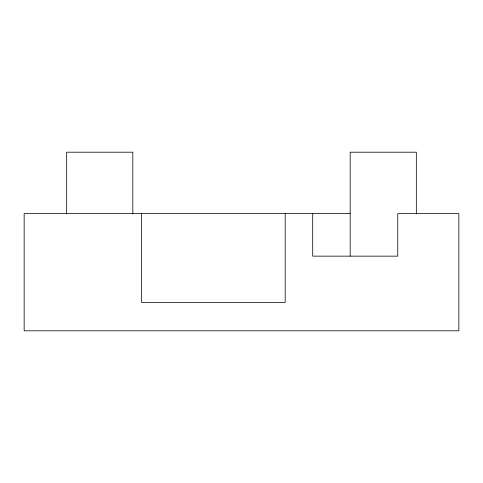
<?xml version="1.0" encoding="UTF-8"?>
<svg xmlns="http://www.w3.org/2000/svg" width="483" height="483" viewBox="0 0 483 483"><rect width="100%" height="100%" fill="white"/><g stroke="black" fill="none" stroke-linecap="round" stroke-linejoin="round"><path stroke-width="0.72" d="M350.157 213.625L24.15 213.625L24.15 330.801L458.85 330.801L458.85 213.625L397.757 213.625L397.757 256.147L312.706 256.147L312.706 213.625M416.328 213.969L416.328 152.199L350.175 152.199L350.175 256.159M285.175 213.625L285.175 302.455L141.537 302.455L141.537 213.625M132.825 213.969L132.825 152.199L66.672 152.199L66.672 213.969"/></g></svg>
